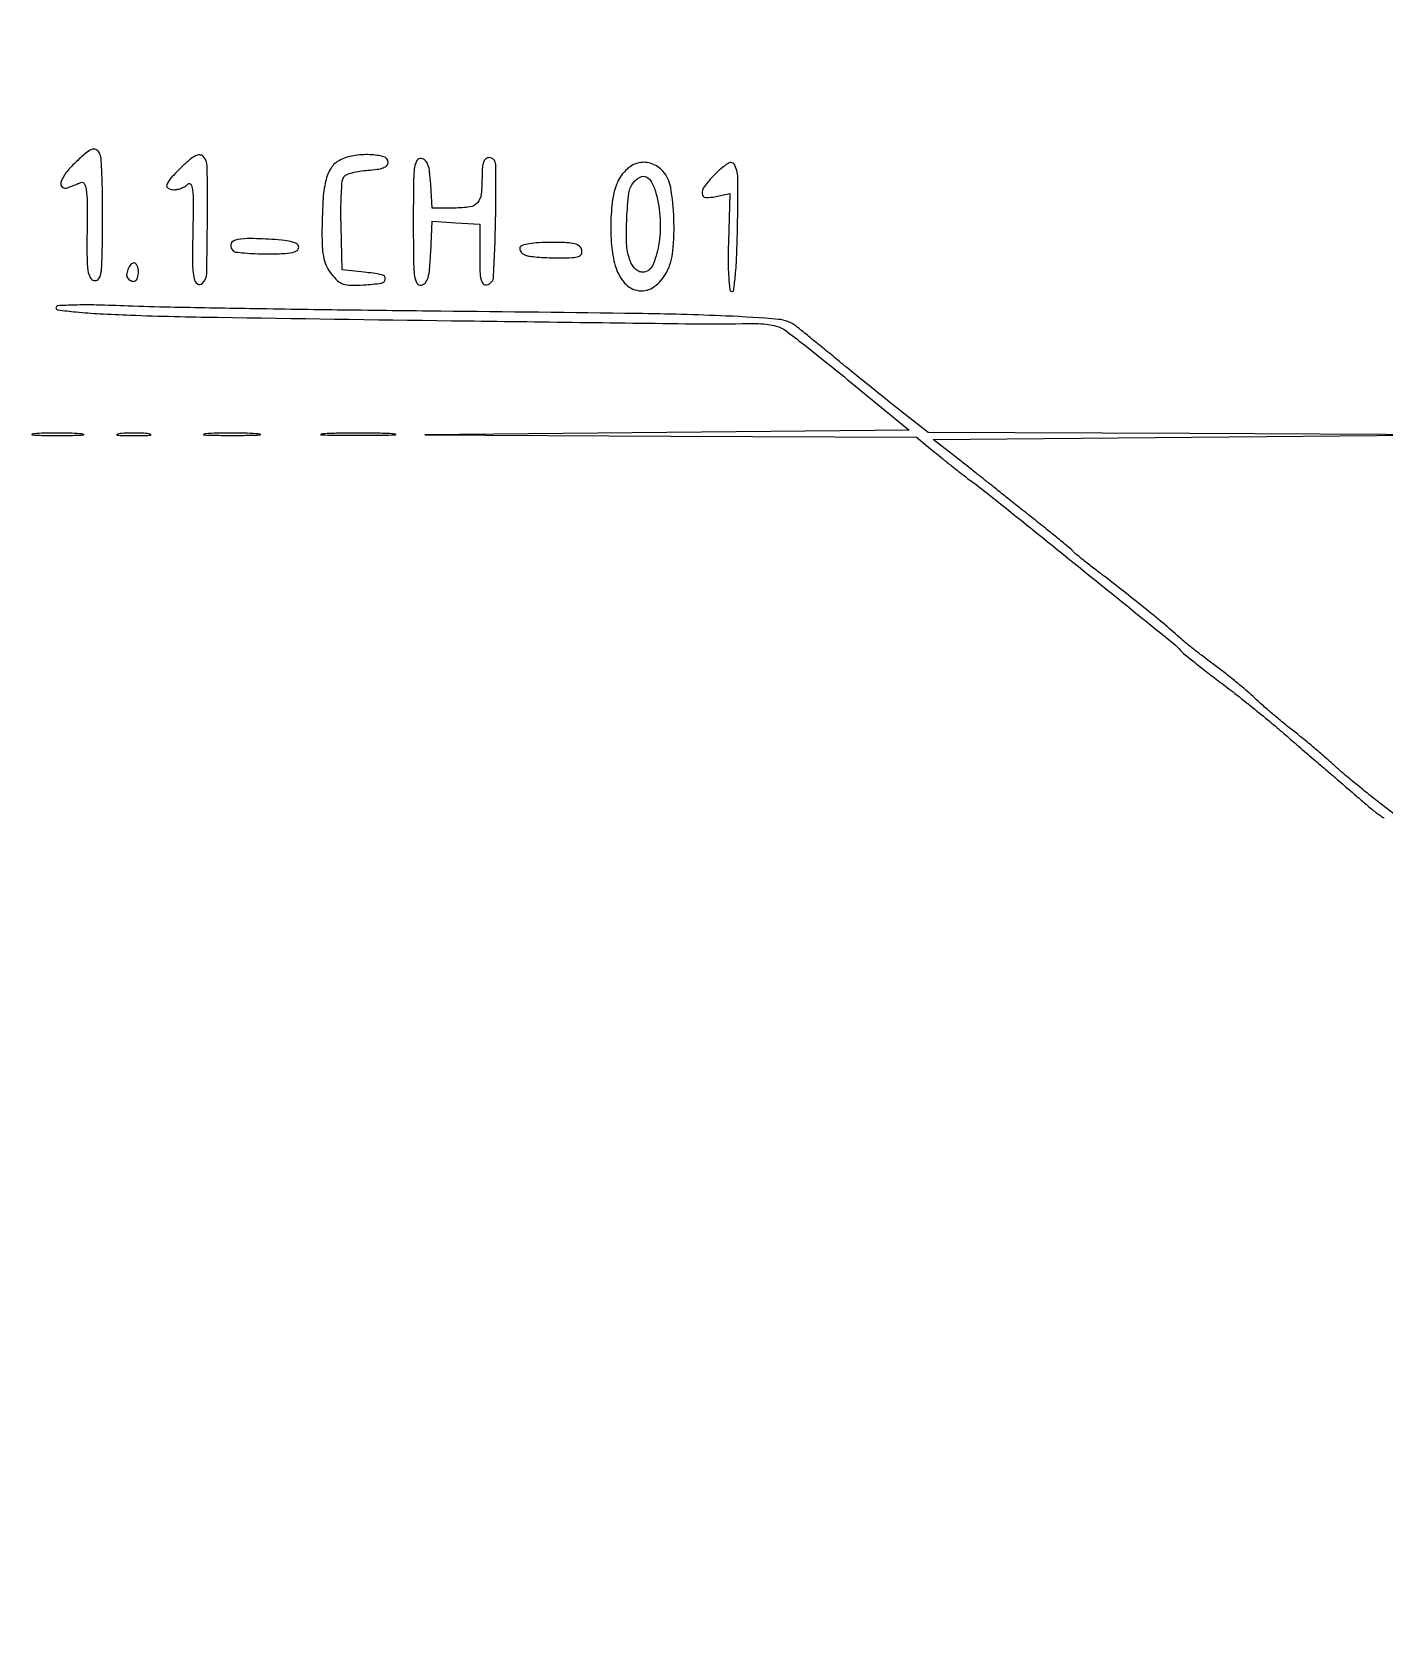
# Model space of a CAD drawing. Header units: millimetres. Extents: x 2712 to 3553, y 1367 to 1961.
# Drawn here: x 2930.16 to 2972.23, y 1588.83 to 1638.5 of the extents above; entities that cross this region are included whole.
import ezdxf

# ---------------------------------------------------------------- set-up
doc = ezdxf.new("R2010")
doc.units = ezdxf.units.MM

msp = doc.modelspace()

# ---------------------------------------------------------------- linework, layer by layer
for points in [[(3029.335, 1595.514, 0.000011), (3029.46, 1605.795, 0.000281)], [(2973.024, 1613.801), (2972.097, 1614.515, -0.004814), (2971.706, 1614.822, -0.004023), (2971.297, 1615.156, -0.004061), (2970.927, 1615.467, -0.011071), (2970.672, 1615.695, 0.009048), (2970.428, 1615.916, 0.003996), (2970.097, 1616.199, 0.003954), (2969.742, 1616.494, 0.005309), (2969.415, 1616.755, -0.005687), (2969.092, 1617.013, -0.004457), (2968.747, 1617.301, -0.004507), (2968.431, 1617.574, -0.011014), (2968.204, 1617.783, 0.013769), (2967.977, 1617.99, 0.005676), (2967.658, 1618.258, 0.005611), (2967.31, 1618.537, 0.007181), (2966.983, 1618.787, -0.003448), (2966.666, 1619.024, -0.003388), (2966.352, 1619.267, -0.003332), (2966.079, 1619.484, -0.012873), (2965.914, 1619.624, 0.006695), (2965.412, 1620.06, 0.00465), (2964.835, 1620.539, 0.004374), (2964.205, 1621.043, 0.003967), (2963.546, 1621.552, -0.002519), (2963.186, 1621.829, -0.003647), (2962.871, 1622.078, -0.001892), (2962.607, 1622.291, -0.059719), (2962.549, 1622.351, 0.056741), (2962.49, 1622.413, 0.001271), (2962.173, 1622.675, 0.002854), (2961.798, 1622.98, 0.001925), (2961.368, 1623.324, -0.000285), (2960.925, 1623.676, -0.000351), (2960.513, 1624.004, -0.000289), (2960.166, 1624.28, -0.002567), (2960.014, 1624.403, 0.003109), (2959.873, 1624.516, 0.000566), (2959.611, 1624.724, 0.00061), (2959.304, 1624.967, 0.000553), (2958.986, 1625.217), (2958.202, 1625.831), (2966.254, 1625.904), (2974.306, 1625.977), (2966.173, 1626.011), (2958.04, 1626.045), (2957.181, 1626.722, -0.001993), (2956.778, 1627.042, -0.00099), (2956.269, 1627.451, -0.000983), (2955.744, 1627.877, -0.001443), (2955.284, 1628.254, 0.000751), (2954.864, 1628.599, 0.000851), (2954.46, 1628.929, 0.000774), (2954.115, 1629.208, 0.004703), (2953.936, 1629.35, 0.1449), (2953.387, 1629.565, 0.010737), (2951.762, 1629.669, 0.007195), (2948.988, 1629.746, 0.00087), (2942.882, 1629.818, -0.000789), (2939.853, 1629.853, -0.000886), (2936.938, 1629.896, -0.000812), (2934.458, 1629.942, -0.004768), (2933.155, 1629.98, 0.00428), (2932.175, 1630.01, 0.011706), (2931.482, 1630.009, 0.007397), (2930.972, 1629.989, 0.398336), (2930.911, 1629.924, 0.379947), (2930.969, 1629.859, 0.005159), (2931.542, 1629.797, 0.010548), (2932.274, 1629.741, 0.004878), (2933.227, 1629.697, 0.005264), (2935.945, 1629.628, 0.00041), (2943.212, 1629.524, 0.000267), (2950.731, 1629.428, 0.009459), (2952.483, 1629.44, -0.021705), (2952.77, 1629.435, -0.020621), (2953.062, 1629.405, -0.021081), (2953.317, 1629.357, -0.06553), (2953.48, 1629.295, -0.041086), (2953.675, 1629.17, -0.002398), (2954.233, 1628.738, -0.003621), (2954.893, 1628.214, -0.002657), (2955.617, 1627.625), (2957.449, 1626.116), (2949.916, 1626.043), (2942.383, 1625.97), (2950.03, 1625.936), (2957.676, 1625.902), (2958.236, 1625.439, 0.003324), (2958.485, 1625.236, 0.002253), (2958.771, 1625.007, 0.00227), (2959.049, 1624.789, 0.004539), (2959.272, 1624.62, -0.008633), (2960.305, 1623.819, -0.000768), (2962.868, 1621.754, -0.000184), (2965.673, 1619.486, -0.047759), (2965.898, 1619.265, 0.045591), (2966.001, 1619.163, 0.003288), (2966.313, 1618.909, 0.004589), (2966.69, 1618.613, 0.003452), (2967.109, 1618.293, -0.005207), (2967.586, 1617.928, -0.00326), (2968.136, 1617.491, -0.003271), (2968.673, 1617.053, -0.005956), (2969.105, 1616.688, 0.000368), (2969.511, 1616.335, 0.000261), (2969.968, 1615.941, 0.000263), (2970.405, 1615.564, 0.000559), (2970.743, 1615.273, -0.000055), (2971.041, 1615.018, -0.000051), (2971.347, 1614.755, -0.000051), (2971.62, 1614.521, -0.000169), (2971.798, 1614.368, 0.010672), (2971.936, 1614.255, 0.014313), (2972.065, 1614.159, 0.011416), (2972.176, 1614.085, 0.128587), (2972.226, 1614.069, -0.136756)], [(2982.82, 1596.153, -0.000029), (2988.529, 1596.062, -0.185744)]]:
    msp.add_lwpolyline(points, format="xyb")
for points in [[(2931.267, 1633.654, 0.000049), (2931.364, 1633.693, 0.00003), (2931.479, 1633.74, 0.00003), (2931.593, 1633.786, 0.000052), (2931.687, 1633.824, -0.375459), (2931.791, 1633.788, -0.097623), (2931.853, 1633.606, -0.030905), (2931.88, 1633.208, -0.0041), (2931.878, 1632.363, 0.004391), (2931.877, 1631.495, 0.032653), (2931.907, 1631.083, 0.083264), (2931.975, 1630.867, 0.230975), (2932.099, 1630.773, 0.23448), (2932.221, 1630.806, 0.153251), (2932.297, 1630.934, 0.048379), (2932.336, 1631.219, 0.006074), (2932.354, 1631.842, 0.004012), (2932.363, 1632.984, 0.008402), (2932.348, 1633.873, 0.005896), (2932.317, 1634.56, 0.124716), (2932.256, 1634.753, 0.149057), (2932.149, 1634.847, 0.207834), (2932.023, 1634.849, 0.07866), (2931.842, 1634.737, 0.011178), (2931.517, 1634.445, 0.040524), (2931.221, 1634.12, 0.087827), (2931.066, 1633.822, 0.308225), (2931.109, 1633.678, 0.272654)], [(2934.588, 1633.598, 0.058316), (2934.699, 1633.611, 0.03885), (2934.821, 1633.65, 0.038929), (2934.936, 1633.708, 0.059881), (2935.023, 1633.776, -0.494198), (2935.107, 1633.765, -0.104382), (2935.16, 1633.6, -0.0268), (2935.18, 1633.189, -0.00389), (2935.169, 1632.353, 0.006256), (2935.16, 1631.33, 0.043197), (2935.206, 1630.83, 0.210052), (2935.314, 1630.669, 0.351223), (2935.467, 1630.686, 0.193116), (2935.6, 1630.998, 0.004312), (2935.623, 1632.662, 0.004274), (2935.617, 1634.328, 0.195792), (2935.487, 1634.637, 0.197325), (2935.384, 1634.68, 0.117298), (2935.252, 1634.65, 0.060605), (2935.076, 1634.534, 0.016678), (2934.83, 1634.311, 0.013214), (2934.477, 1633.95, 0.105436), (2934.358, 1633.751, 0.37363), (2934.403, 1633.642, 0.117662)], [(2939.481, 1630.969, 0.042739), (2939.67, 1630.767, 0.102499), (2939.847, 1630.664, 0.078511), (2940.079, 1630.624, 0.018067), (2940.477, 1630.634, 0.020781), (2941.039, 1630.692, 0.357418), (2941.155, 1630.819, 0.375056), (2941.052, 1630.951, 0.021251), (2940.498, 1631.033), (2939.818, 1631.104), (2939.782, 1632.458, -0.00827), (2939.776, 1632.99, -0.011421), (2939.79, 1633.466, -0.008168), (2939.817, 1633.861, -0.123598), (2939.862, 1633.99, -0.148356), (2939.946, 1634.061, -0.031751), (2940.129, 1634.127, -0.030569), (2940.36, 1634.177, -0.024997), (2940.61, 1634.204, 0.018751), (2940.906, 1634.232, 0.061139), (2941.096, 1634.281, 0.110854), (2941.204, 1634.354, 0.190775), (2941.243, 1634.453, 0.340566), (2941.114, 1634.621, 0.054936), (2940.679, 1634.686, 0.050838), (2940.159, 1634.653, 0.076361), (2939.728, 1634.511, 0.137258), (2939.467, 1634.271, 0.080927), (2939.303, 1633.877, 0.045683), (2939.214, 1633.25, 0.01165), (2939.186, 1632.223, 0.016292), (2939.2, 1631.773, 0.04221), (2939.247, 1631.452, 0.055479), (2939.337, 1631.2, 0.053591)], [(2942.276, 1630.632, 0.170583), (2942.403, 1630.706, 0.107103), (2942.485, 1630.858, 0.049632), (2942.536, 1631.135, 0.009433), (2942.568, 1631.647), (2942.61, 1632.615), (2943.352, 1632.572), (2944.093, 1632.529), (2944.093, 1631.563, 0.007992), (2944.101, 1631.055, 0.048852), (2944.135, 1630.795, 0.135459), (2944.202, 1630.672, 0.254181), (2944.307, 1630.639, 0.345657), (2944.527, 1630.893, 0.007489), (2944.587, 1632.641, 0.00741), (2944.594, 1634.386, 0.411107), (2944.382, 1634.596, 0.168467), (2944.283, 1634.561, 0.133615), (2944.214, 1634.469, 0.072342), (2944.176, 1634.302, 0.020757), (2944.165, 1634.037, -0.024186), (2944.137, 1633.46, -0.153859), (2944.023, 1633.193, -0.18145), (2943.788, 1633.063, -0.036374), (2943.302, 1633.028), (2942.612, 1633.028), (2942.569, 1633.775, 0.014771), (2942.536, 1634.151, 0.059101), (2942.482, 1634.375, 0.109659), (2942.399, 1634.505, 0.149402), (2942.276, 1634.569, 0.314047), (2942.141, 1634.509, 0.104244), (2942.066, 1634.292, 0.028911), (2942.033, 1633.811, 0.0026), (2942.027, 1632.6, 0.0026), (2942.033, 1631.39, 0.028914), (2942.066, 1630.909, 0.104304), (2942.141, 1630.692, 0.314127)], [(2948.31, 1631.229, 0.108802), (2948.602, 1630.693, 0.185365), (2949.046, 1630.457, 0.191223), (2949.524, 1630.582, 0.115406), (2949.909, 1631.033, 0.095807), (2950.104, 1631.695, 0.03325), (2950.133, 1632.695, 0.031539), (2950.035, 1633.666, 0.14394), (2949.791, 1634.171, 0.119781), (2949.447, 1634.405, 0.141706), (2949.055, 1634.435, 0.131064), (2948.686, 1634.25, 0.095671), (2948.405, 1633.883, 0.076966), (2948.242, 1633.376, 0.03009), (2948.172, 1632.642, 0.030116), (2948.191, 1631.871, 0.049409)], [(2951.438, 1633.385), (2951.871, 1633.48), (2951.83, 1631.974, 0.007435), (2951.822, 1631.349, 0.015776), (2951.839, 1630.866, 0.011396), (2951.871, 1630.5, 0.308891), (2951.932, 1630.43, 0.455188), (2951.996, 1630.473, 0.008046), (2952.047, 1630.942, 0.012652), (2952.088, 1631.571, 0.005259), (2952.114, 1632.422, 0.00517), (2952.127, 1633.915, 0.104699), (2952.033, 1634.355, 0.46539), (2951.821, 1634.417, 0.054256), (2951.388, 1634.053, 0.026875), (2951.076, 1633.691, 0.184812), (2951.01, 1633.47, 0.3767), (2951.122, 1633.36, 0.067972)], [(2948.875, 1633.821, -0.096651), (2949.083, 1633.991, -0.238046), (2949.274, 1633.996, -0.167541), (2949.441, 1633.832, -0.048485), (2949.573, 1633.491, -0.055224), (2949.704, 1632.683, -0.054403), (2949.655, 1631.861, -0.064117), (2949.464, 1631.23, -0.295011), (2949.158, 1631.033, -0.113284), (2949.039, 1631.06, -0.081049), (2948.927, 1631.139, -0.068495), (2948.831, 1631.263, -0.048346), (2948.757, 1631.425, -0.073404), (2948.664, 1631.928, -0.021357), (2948.669, 1632.72, -0.017828), (2948.735, 1633.496, -0.14404)], [(2936.421, 1631.698, 0.166898), (2936.498, 1631.66, 0.008812), (2936.775, 1631.631, 0.013082), (2937.11, 1631.61, 0.009083), (2937.49, 1631.603, 0.009268), (2937.975, 1631.612, 0.041669), (2938.256, 1631.646, 0.088158), (2938.41, 1631.707, 0.259453), (2938.464, 1631.804, 0.241642), (2938.415, 1631.9, 0.083485), (2938.271, 1631.97, 0.045121), (2938.021, 1632.02, 0.012832), (2937.626, 1632.053, 0.012894), (2936.864, 1632.078, 0.073369), (2936.463, 1632.021, 0.307981), (2936.353, 1631.886, 0.222091)], [(2945.546, 1631.552, 0.043445), (2945.692, 1631.523, 0.009193), (2945.95, 1631.499, 0.00956), (2946.252, 1631.482, 0.008945), (2946.561, 1631.477, 0.010123), (2946.973, 1631.485, 0.071834), (2947.169, 1631.521, 0.197756), (2947.255, 1631.596, 0.16461), (2947.271, 1631.718, 0.171555), (2947.201, 1631.838, 0.11415), (2947.057, 1631.912, 0.051964), (2946.796, 1631.95, 0.009715), (2946.312, 1631.959, 0.01374), (2945.927, 1631.949, 0.028744), (2945.628, 1631.915, 0.033092), (2945.417, 1631.864, 0.241131), (2945.344, 1631.793, 0.153496), (2945.343, 1631.724, 0.102733), (2945.381, 1631.654, 0.083998), (2945.452, 1631.593, 0.063708)], [(2933.153, 1630.833, 0.104297), (2933.274, 1630.755, 0.235241), (2933.379, 1630.764, 0.186855), (2933.452, 1630.861, 0.069473), (2933.476, 1631.033, 0.042713), (2933.467, 1631.142, 0.06238), (2933.439, 1631.234, 0.081888), (2933.397, 1631.297, 0.208972), (2933.349, 1631.318, 0.218907), (2933.239, 1631.267, 0.081579), (2933.148, 1631.118, 0.081237), (2933.11, 1630.947, 0.214275)], [(2930.982, 1625.954, 0.003015), (2931.493, 1625.958, 0.016608), (2931.767, 1625.97, 0.841704), (2931.769, 1625.988, 0.048634), (2931.654, 1626.008, 0.010684), (2931.317, 1626.024, 0.00684), (2930.925, 1626.029, 0.006873), (2930.541, 1626.024, 0.012749), (2930.229, 1626.007, 0.11419), (2930.169, 1625.988, 0.736116), (2930.173, 1625.969, 0.014373), (2930.47, 1625.957, 0.003152)], [(2933.334, 1625.948, 0.005179), (2933.666, 1625.951, 0.025693), (2933.852, 1625.965, 0.707215), (2933.856, 1625.984, 0.108536), (2933.797, 1626.005, 0.019375), (2933.586, 1626.023, 0.011494), (2933.334, 1626.029, 0.011494), (2933.081, 1626.023, 0.019375), (2932.87, 1626.005, 0.108536), (2932.811, 1625.984, 0.707215), (2932.815, 1625.965, 0.025693), (2933.002, 1625.951, 0.005179)], [(2936.398, 1625.956, 0.002694), (2936.959, 1625.959, 0.014736), (2937.263, 1625.971, 0.85479), (2937.264, 1625.989, 0.045022), (2937.141, 1626.008, 0.009604), (2936.771, 1626.024, 0.006105), (2936.34, 1626.029, 0.006131), (2935.917, 1626.024, 0.011299), (2935.573, 1626.007, 0.099936), (2935.505, 1625.988, 0.764402), (2935.509, 1625.97, 0.012902), (2935.835, 1625.959, 0.002807)], [(2940.317, 1625.959, 0.001979), (2941.058, 1625.962, 0.009912), (2941.473, 1625.973, 0.86651), (2941.474, 1625.99, 0.04765), (2941.35, 1626.008, 0.00749), (2940.88, 1626.023, 0.004402), (2940.317, 1626.028, 0.004402), (2939.754, 1626.023, 0.00749), (2939.284, 1626.008, 0.04765), (2939.159, 1625.99, 0.86651), (2939.161, 1625.973, 0.009912), (2939.576, 1625.962, 0.001979)]]:
    msp.add_lwpolyline(points, format="xyb", close=True)

doc.saveas('drawing.dxf')
